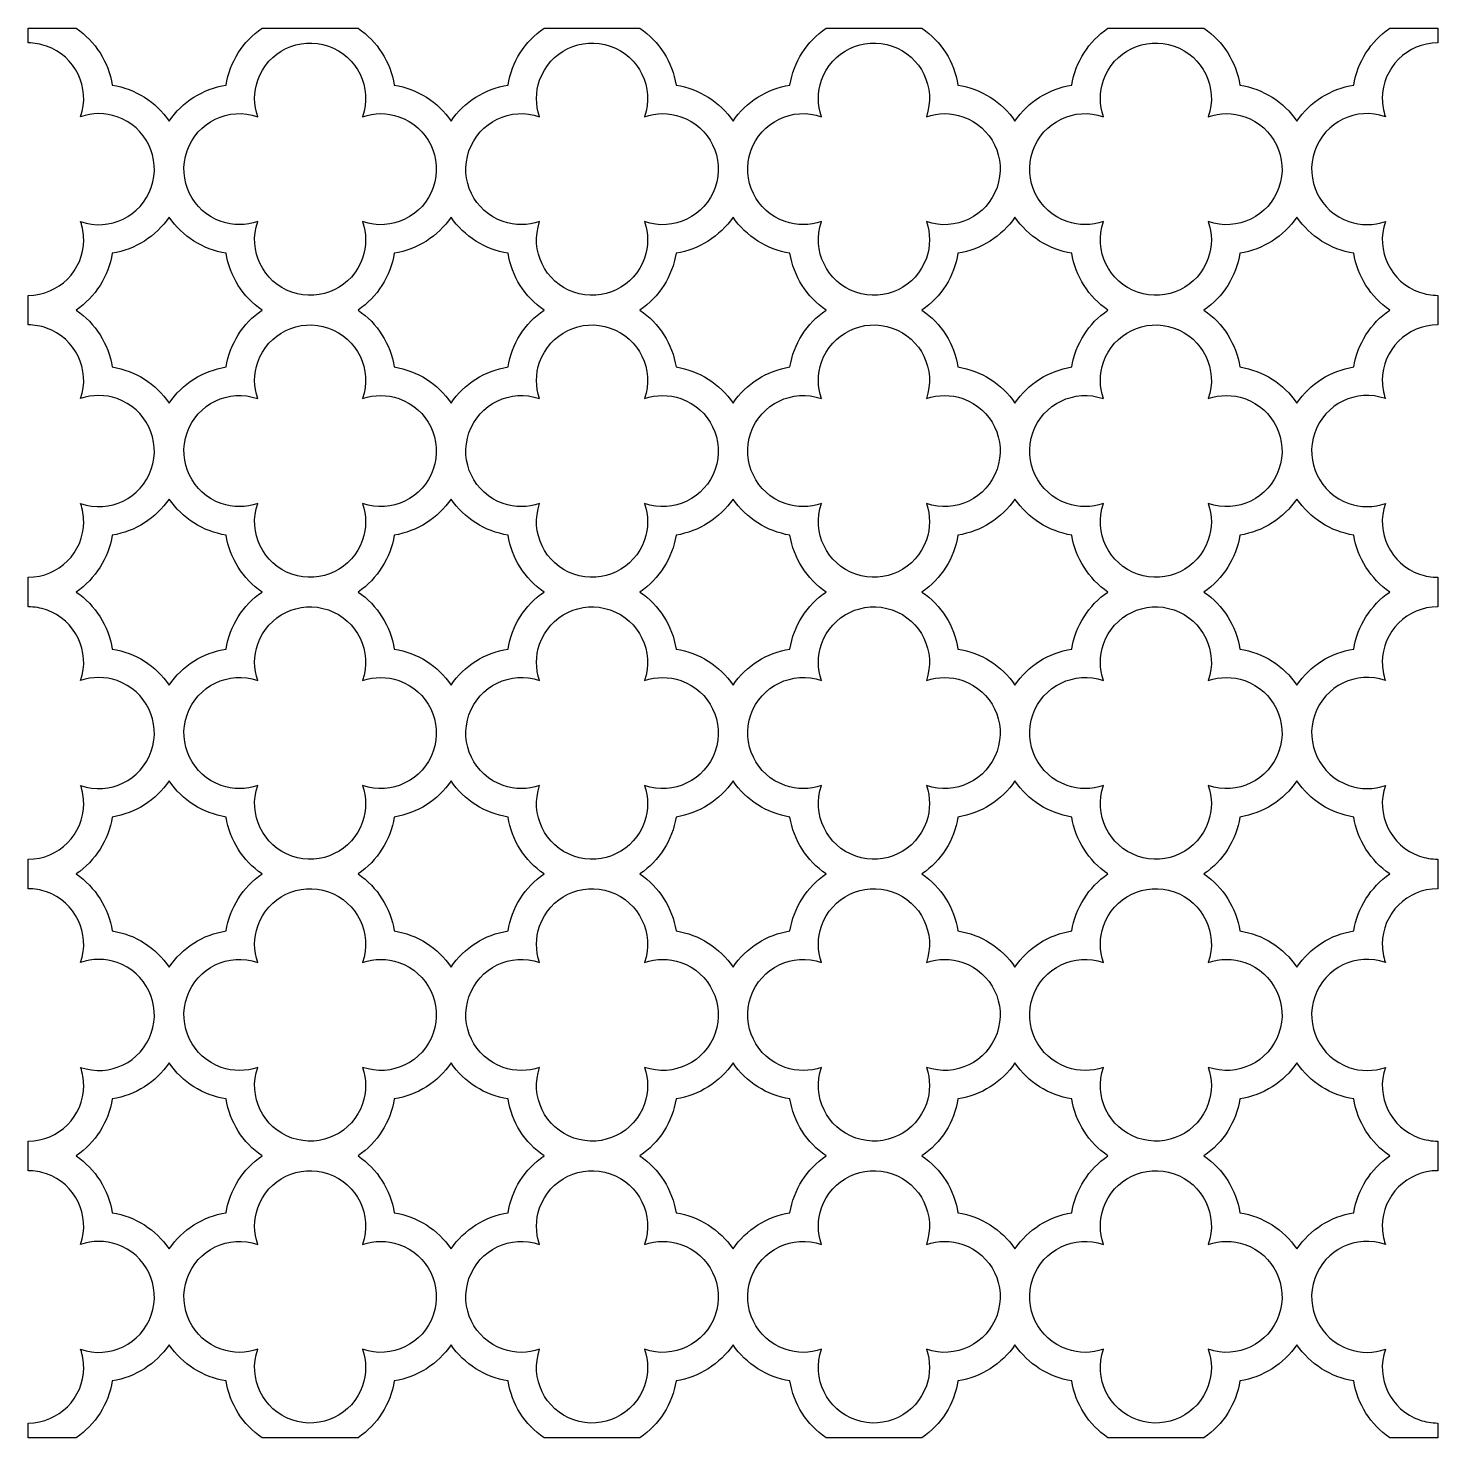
# Model space of a CAD drawing. Header units: inches. Extents: x 194 to 341, y -401 to -254.
import ezdxf

# ---------------------------------------------------------------- set-up
doc = ezdxf.new("R2010")
doc.units = ezdxf.units.IN
doc.header["$MEASUREMENT"] = 0
doc.layers.add('Layer 1', color=7, linetype='Continuous')

# ---------------------------------------------------------------- blocks, each defined once
blk = doc.blocks.new('block 2')
at = {"layer": 'Layer 1', "color": 7, "lineweight": 25, "true_color": 0xffffff}
blk.add_open_spline([(202.73, -377.63), (202.34, -375.21), (200.98, -373.06), (198.96, -371.68), (200.98, -370.3), (202.34, -368.15), (202.73, -365.74), (205.14, -365.35), (207.3, -363.99), (208.67, -361.97), (210.05, -363.99), (212.2, -365.35), (214.62, -365.74), (215, -368.15), (216.37, -370.3), (218.39, -371.68), (216.37, -373.06), (215, -375.21), (214.62, -377.63), (212.2, -378.01), (210.05, -379.38), (208.67, -381.4), (207.3, -379.38), (205.14, -378.01), (202.73, -377.63)], degree=3, knots=[0, 0, 0, 0, 1, 1, 1, 2, 2, 2, 3, 3, 3, 4, 4, 4, 5, 5, 5, 6, 6, 6, 7, 7, 7, 8, 8, 8, 8], dxfattribs=at)
blk = doc.blocks.new('block 3')
at = {"layer": 'Layer 1', "color": 7, "lineweight": 25, "true_color": 0xffffff}
blk.add_open_spline([(202.73, -348.19), (202.34, -345.77), (200.98, -343.62), (198.96, -342.24), (200.98, -340.86), (202.34, -338.71), (202.73, -336.3), (205.14, -335.91), (207.3, -334.55), (208.67, -332.53), (210.05, -334.55), (212.2, -335.91), (214.62, -336.3), (215, -338.71), (216.37, -340.86), (218.39, -342.24), (216.37, -343.62), (215, -345.77), (214.62, -348.19), (212.2, -348.57), (210.05, -349.93), (208.67, -351.96), (207.3, -349.93), (205.14, -348.57), (202.73, -348.19)], degree=3, knots=[0, 0, 0, 0, 1, 1, 1, 2, 2, 2, 3, 3, 3, 4, 4, 4, 5, 5, 5, 6, 6, 6, 7, 7, 7, 8, 8, 8, 8], dxfattribs=at)
blk = doc.blocks.new('block 4')
at = {"layer": 'Layer 1', "color": 7, "lineweight": 25, "true_color": 0xffffff}
blk.add_open_spline([(202.73, -318.75), (202.34, -316.33), (200.98, -314.18), (198.96, -312.8), (200.98, -311.42), (202.34, -309.27), (202.73, -306.86), (205.14, -306.47), (207.3, -305.11), (208.67, -303.09), (210.05, -305.11), (212.2, -306.47), (214.62, -306.86), (215, -309.27), (216.37, -311.42), (218.39, -312.8), (216.37, -314.18), (215, -316.33), (214.62, -318.75), (212.2, -319.13), (210.05, -320.49), (208.67, -322.52), (207.3, -320.49), (205.14, -319.13), (202.73, -318.75)], degree=3, knots=[0, 0, 0, 0, 1, 1, 1, 2, 2, 2, 3, 3, 3, 4, 4, 4, 5, 5, 5, 6, 6, 6, 7, 7, 7, 8, 8, 8, 8], dxfattribs=at)
blk = doc.blocks.new('block 5')
at = {"layer": 'Layer 1', "color": 7, "lineweight": 25, "true_color": 0xffffff}
blk.add_open_spline([(202.73, -289.3), (202.34, -286.89), (200.98, -284.74), (198.96, -283.36), (200.98, -281.98), (202.34, -279.83), (202.73, -277.42), (205.14, -277.03), (207.3, -275.67), (208.67, -273.65), (210.05, -275.67), (212.2, -277.03), (214.62, -277.42), (215, -279.83), (216.37, -281.98), (218.39, -283.36), (216.37, -284.74), (215, -286.89), (214.62, -289.3), (212.2, -289.69), (210.05, -291.05), (208.67, -293.07), (207.3, -291.05), (205.14, -289.69), (202.73, -289.3)], degree=3, knots=[0, 0, 0, 0, 1, 1, 1, 2, 2, 2, 3, 3, 3, 4, 4, 4, 5, 5, 5, 6, 6, 6, 7, 7, 7, 8, 8, 8, 8], dxfattribs=at)
blk = doc.blocks.new('block 6')
at = {"layer": 'Layer 1', "color": 7, "lineweight": 25, "true_color": 0xffffff}
blk.add_open_spline([(217.92, -391.88), (216.87, -394.9), (218.47, -398.21), (221.49, -399.26), (224.52, -400.31), (227.82, -398.71), (228.87, -395.68), (229.3, -394.45), (229.3, -393.11), (228.87, -391.88), (231.89, -392.93), (235.2, -391.33), (236.25, -388.31), (237.3, -385.28), (235.7, -381.98), (232.67, -380.93), (231.44, -380.5), (230.1, -380.5), (228.87, -380.93), (229.92, -377.9), (228.32, -374.6), (225.3, -373.55), (222.27, -372.5), (218.97, -374.1), (217.92, -377.12), (217.49, -378.35), (217.49, -379.69), (217.92, -380.93), (214.89, -379.88), (211.59, -381.48), (210.54, -384.5), (209.49, -387.53), (211.09, -390.83), (214.11, -391.88), (215.35, -392.31), (216.69, -392.31), (217.92, -391.88)], degree=3, knots=[0, 0, 0, 0, 1, 1, 1, 2, 2, 2, 3, 3, 3, 4, 4, 4, 5, 5, 5, 6, 6, 6, 7, 7, 7, 8, 8, 8, 9, 9, 9, 10, 10, 10, 11, 11, 11, 12, 12, 12, 12], dxfattribs=at)
blk = doc.blocks.new('block 7')
at = {"layer": 'Layer 1', "color": 7, "lineweight": 25, "true_color": 0xffffff}
blk.add_open_spline([(217.92, -362.44), (216.87, -365.46), (218.47, -368.77), (221.49, -369.82), (224.52, -370.87), (227.82, -369.27), (228.87, -366.24), (229.3, -365.01), (229.3, -363.67), (228.87, -362.44), (231.89, -363.49), (235.2, -361.89), (236.25, -358.86), (237.3, -355.84), (235.7, -352.54), (232.67, -351.49), (231.44, -351.06), (230.1, -351.06), (228.87, -351.49), (229.92, -348.46), (228.32, -345.16), (225.3, -344.11), (222.27, -343.06), (218.97, -344.66), (217.92, -347.68), (217.49, -348.91), (217.49, -350.25), (217.92, -351.49), (214.89, -350.44), (211.59, -352.04), (210.54, -355.06), (209.49, -358.08), (211.09, -361.39), (214.11, -362.44), (215.35, -362.87), (216.69, -362.87), (217.92, -362.44)], degree=3, knots=[0, 0, 0, 0, 1, 1, 1, 2, 2, 2, 3, 3, 3, 4, 4, 4, 5, 5, 5, 6, 6, 6, 7, 7, 7, 8, 8, 8, 9, 9, 9, 10, 10, 10, 11, 11, 11, 12, 12, 12, 12], dxfattribs=at)
blk = doc.blocks.new('block 8')
at = {"layer": 'Layer 1', "color": 7, "lineweight": 25, "true_color": 0xffffff}
blk.add_open_spline([(232.17, -377.63), (231.79, -375.21), (230.42, -373.06), (228.4, -371.68), (230.42, -370.3), (231.79, -368.15), (232.17, -365.74), (234.59, -365.35), (236.74, -363.99), (238.11, -361.97), (239.49, -363.99), (241.64, -365.35), (244.06, -365.74), (244.44, -368.15), (245.81, -370.3), (247.83, -371.68), (245.81, -373.06), (244.44, -375.21), (244.06, -377.63), (241.64, -378.01), (239.49, -379.38), (238.11, -381.4), (236.74, -379.38), (234.59, -378.01), (232.17, -377.63)], degree=3, knots=[0, 0, 0, 0, 1, 1, 1, 2, 2, 2, 3, 3, 3, 4, 4, 4, 5, 5, 5, 6, 6, 6, 7, 7, 7, 8, 8, 8, 8], dxfattribs=at)
blk = doc.blocks.new('block 9')
at = {"layer": 'Layer 1', "color": 7, "lineweight": 25, "true_color": 0xffffff}
blk.add_open_spline([(217.92, -333), (216.87, -336.02), (218.47, -339.33), (221.49, -340.38), (224.52, -341.43), (227.82, -339.83), (228.87, -336.8), (229.3, -335.57), (229.3, -334.23), (228.87, -333), (231.89, -334.05), (235.2, -332.45), (236.25, -329.42), (237.3, -326.4), (235.7, -323.1), (232.67, -322.05), (231.44, -321.62), (230.1, -321.62), (228.87, -322.05), (229.92, -319.02), (228.32, -315.72), (225.3, -314.67), (222.27, -313.62), (218.97, -315.22), (217.92, -318.24), (217.49, -319.47), (217.49, -320.81), (217.92, -322.05), (214.89, -320.99), (211.59, -322.6), (210.54, -325.62), (209.49, -328.64), (211.09, -331.95), (214.11, -333), (215.35, -333.43), (216.69, -333.43), (217.92, -333)], degree=3, knots=[0, 0, 0, 0, 1, 1, 1, 2, 2, 2, 3, 3, 3, 4, 4, 4, 5, 5, 5, 6, 6, 6, 7, 7, 7, 8, 8, 8, 9, 9, 9, 10, 10, 10, 11, 11, 11, 12, 12, 12, 12], dxfattribs=at)
blk = doc.blocks.new('block 10')
at = {"layer": 'Layer 1', "color": 7, "lineweight": 25, "true_color": 0xffffff}
blk.add_open_spline([(232.17, -348.19), (231.79, -345.77), (230.42, -343.62), (228.4, -342.24), (230.42, -340.86), (231.79, -338.71), (232.17, -336.3), (234.59, -335.91), (236.74, -334.55), (238.11, -332.53), (239.49, -334.55), (241.64, -335.91), (244.06, -336.3), (244.44, -338.71), (245.81, -340.86), (247.83, -342.24), (245.81, -343.62), (244.44, -345.77), (244.06, -348.19), (241.64, -348.57), (239.49, -349.93), (238.11, -351.96), (236.74, -349.93), (234.59, -348.57), (232.17, -348.19)], degree=3, knots=[0, 0, 0, 0, 1, 1, 1, 2, 2, 2, 3, 3, 3, 4, 4, 4, 5, 5, 5, 6, 6, 6, 7, 7, 7, 8, 8, 8, 8], dxfattribs=at)
blk = doc.blocks.new('block 11')
at = {"layer": 'Layer 1', "color": 7, "lineweight": 25, "true_color": 0xffffff}
blk.add_open_spline([(217.92, -303.56), (216.87, -306.58), (218.47, -309.89), (221.49, -310.94), (224.52, -311.99), (227.82, -310.39), (228.87, -307.36), (229.3, -306.13), (229.3, -304.79), (228.87, -303.56), (231.89, -304.61), (235.2, -303.01), (236.25, -299.98), (237.3, -296.96), (235.7, -293.66), (232.67, -292.6), (231.44, -292.18), (230.1, -292.18), (228.87, -292.6), (229.92, -289.58), (228.32, -286.28), (225.3, -285.23), (222.27, -284.18), (218.97, -285.78), (217.92, -288.8), (217.49, -290.03), (217.49, -291.37), (217.92, -292.6), (214.89, -291.55), (211.59, -293.15), (210.54, -296.18), (209.49, -299.2), (211.09, -302.51), (214.11, -303.56), (215.35, -303.99), (216.69, -303.99), (217.92, -303.56)], degree=3, knots=[0, 0, 0, 0, 1, 1, 1, 2, 2, 2, 3, 3, 3, 4, 4, 4, 5, 5, 5, 6, 6, 6, 7, 7, 7, 8, 8, 8, 9, 9, 9, 10, 10, 10, 11, 11, 11, 12, 12, 12, 12], dxfattribs=at)
blk = doc.blocks.new('block 12')
at = {"layer": 'Layer 1', "color": 7, "lineweight": 25, "true_color": 0xffffff}
blk.add_open_spline([(232.17, -318.75), (231.79, -316.33), (230.42, -314.18), (228.4, -312.8), (230.42, -311.42), (231.79, -309.27), (232.17, -306.86), (234.59, -306.47), (236.74, -305.11), (238.11, -303.09), (239.49, -305.11), (241.64, -306.47), (244.06, -306.86), (244.44, -309.27), (245.81, -311.42), (247.83, -312.8), (245.81, -314.18), (244.44, -316.33), (244.06, -318.75), (241.64, -319.13), (239.49, -320.49), (238.11, -322.52), (236.74, -320.49), (234.59, -319.13), (232.17, -318.75)], degree=3, knots=[0, 0, 0, 0, 1, 1, 1, 2, 2, 2, 3, 3, 3, 4, 4, 4, 5, 5, 5, 6, 6, 6, 7, 7, 7, 8, 8, 8, 8], dxfattribs=at)
blk = doc.blocks.new('block 13')
at = {"layer": 'Layer 1', "color": 7, "lineweight": 25, "true_color": 0xffffff}
blk.add_open_spline([(217.92, -274.12), (216.87, -277.14), (218.47, -280.44), (221.49, -281.49), (224.52, -282.55), (227.82, -280.95), (228.87, -277.92), (229.3, -276.69), (229.3, -275.35), (228.87, -274.12), (231.89, -275.17), (235.2, -273.57), (236.25, -270.54), (237.3, -267.52), (235.7, -264.21), (232.67, -263.16), (231.44, -262.74), (230.1, -262.74), (228.87, -263.16), (229.92, -260.14), (228.32, -256.84), (225.3, -255.79), (222.27, -254.73), (218.97, -256.34), (217.92, -259.36), (217.49, -260.59), (217.49, -261.93), (217.92, -263.16), (214.89, -262.11), (211.59, -263.71), (210.54, -266.74), (209.49, -269.76), (211.09, -273.07), (214.11, -274.12), (215.35, -274.54), (216.69, -274.54), (217.92, -274.12)], degree=3, knots=[0, 0, 0, 0, 1, 1, 1, 2, 2, 2, 3, 3, 3, 4, 4, 4, 5, 5, 5, 6, 6, 6, 7, 7, 7, 8, 8, 8, 9, 9, 9, 10, 10, 10, 11, 11, 11, 12, 12, 12, 12], dxfattribs=at)
blk = doc.blocks.new('block 14')
at = {"layer": 'Layer 1', "color": 7, "lineweight": 25, "true_color": 0xffffff}
blk.add_open_spline([(232.17, -289.3), (231.79, -286.89), (230.42, -284.74), (228.4, -283.36), (230.42, -281.98), (231.79, -279.83), (232.17, -277.42), (234.59, -277.03), (236.74, -275.67), (238.11, -273.65), (239.49, -275.67), (241.64, -277.03), (244.06, -277.42), (244.44, -279.83), (245.81, -281.98), (247.83, -283.36), (245.81, -284.74), (244.44, -286.89), (244.06, -289.3), (241.64, -289.69), (239.49, -291.05), (238.11, -293.07), (236.74, -291.05), (234.59, -289.69), (232.17, -289.3)], degree=3, knots=[0, 0, 0, 0, 1, 1, 1, 2, 2, 2, 3, 3, 3, 4, 4, 4, 5, 5, 5, 6, 6, 6, 7, 7, 7, 8, 8, 8, 8], dxfattribs=at)
blk = doc.blocks.new('block 15')
at = {"layer": 'Layer 1', "color": 7, "lineweight": 25, "true_color": 0xffffff}
blk.add_open_spline([(247.36, -391.88), (246.31, -394.9), (247.91, -398.21), (250.93, -399.26), (253.96, -400.31), (257.26, -398.71), (258.31, -395.68), (258.74, -394.45), (258.74, -393.11), (258.31, -391.88), (261.34, -392.93), (264.64, -391.33), (265.69, -388.31), (266.74, -385.28), (265.14, -381.98), (262.12, -380.93), (260.88, -380.5), (259.54, -380.5), (258.31, -380.93), (259.36, -377.9), (257.76, -374.6), (254.74, -373.55), (251.71, -372.5), (248.41, -374.1), (247.36, -377.12), (246.93, -378.35), (246.93, -379.69), (247.36, -380.93), (244.33, -379.88), (241.03, -381.48), (239.98, -384.5), (238.93, -387.53), (240.53, -390.83), (243.55, -391.88), (244.79, -392.31), (246.13, -392.31), (247.36, -391.88)], degree=3, knots=[0, 0, 0, 0, 1, 1, 1, 2, 2, 2, 3, 3, 3, 4, 4, 4, 5, 5, 5, 6, 6, 6, 7, 7, 7, 8, 8, 8, 9, 9, 9, 10, 10, 10, 11, 11, 11, 12, 12, 12, 12], dxfattribs=at)
blk = doc.blocks.new('block 16')
at = {"layer": 'Layer 1', "color": 7, "lineweight": 25, "true_color": 0xffffff}
blk.add_open_spline([(247.36, -362.44), (246.31, -365.46), (247.91, -368.77), (250.93, -369.82), (253.96, -370.87), (257.26, -369.27), (258.31, -366.24), (258.74, -365.01), (258.74, -363.67), (258.31, -362.44), (261.34, -363.49), (264.64, -361.89), (265.69, -358.86), (266.74, -355.84), (265.14, -352.54), (262.12, -351.49), (260.88, -351.06), (259.54, -351.06), (258.31, -351.49), (259.36, -348.46), (257.76, -345.16), (254.74, -344.11), (251.71, -343.06), (248.41, -344.66), (247.36, -347.68), (246.93, -348.91), (246.93, -350.25), (247.36, -351.49), (244.33, -350.44), (241.03, -352.04), (239.98, -355.06), (238.93, -358.08), (240.53, -361.39), (243.55, -362.44), (244.79, -362.87), (246.13, -362.87), (247.36, -362.44)], degree=3, knots=[0, 0, 0, 0, 1, 1, 1, 2, 2, 2, 3, 3, 3, 4, 4, 4, 5, 5, 5, 6, 6, 6, 7, 7, 7, 8, 8, 8, 9, 9, 9, 10, 10, 10, 11, 11, 11, 12, 12, 12, 12], dxfattribs=at)
blk = doc.blocks.new('block 17')
at = {"layer": 'Layer 1', "color": 7, "lineweight": 25, "true_color": 0xffffff}
blk.add_open_spline([(261.61, -377.63), (261.23, -375.21), (259.86, -373.06), (257.84, -371.68), (259.86, -370.3), (261.23, -368.15), (261.61, -365.74), (264.03, -365.35), (266.18, -363.99), (267.56, -361.97), (268.93, -363.99), (271.08, -365.35), (273.5, -365.74), (273.88, -368.15), (275.25, -370.3), (277.27, -371.68), (275.25, -373.06), (273.88, -375.21), (273.5, -377.63), (271.08, -378.01), (268.93, -379.38), (267.56, -381.4), (266.18, -379.38), (264.03, -378.01), (261.61, -377.63)], degree=3, knots=[0, 0, 0, 0, 1, 1, 1, 2, 2, 2, 3, 3, 3, 4, 4, 4, 5, 5, 5, 6, 6, 6, 7, 7, 7, 8, 8, 8, 8], dxfattribs=at)
blk = doc.blocks.new('block 18')
at = {"layer": 'Layer 1', "color": 7, "lineweight": 25, "true_color": 0xffffff}
blk.add_open_spline([(247.36, -333), (246.31, -336.02), (247.91, -339.33), (250.93, -340.38), (253.96, -341.43), (257.26, -339.83), (258.31, -336.8), (258.74, -335.57), (258.74, -334.23), (258.31, -333), (261.34, -334.05), (264.64, -332.45), (265.69, -329.42), (266.74, -326.4), (265.14, -323.1), (262.12, -322.05), (260.88, -321.62), (259.54, -321.62), (258.31, -322.05), (259.36, -319.02), (257.76, -315.72), (254.74, -314.67), (251.71, -313.62), (248.41, -315.22), (247.36, -318.24), (246.93, -319.47), (246.93, -320.81), (247.36, -322.05), (244.33, -320.99), (241.03, -322.6), (239.98, -325.62), (238.93, -328.64), (240.53, -331.95), (243.55, -333), (244.79, -333.43), (246.13, -333.43), (247.36, -333)], degree=3, knots=[0, 0, 0, 0, 1, 1, 1, 2, 2, 2, 3, 3, 3, 4, 4, 4, 5, 5, 5, 6, 6, 6, 7, 7, 7, 8, 8, 8, 9, 9, 9, 10, 10, 10, 11, 11, 11, 12, 12, 12, 12], dxfattribs=at)
blk = doc.blocks.new('block 19')
at = {"layer": 'Layer 1', "color": 7, "lineweight": 25, "true_color": 0xffffff}
blk.add_open_spline([(261.61, -348.19), (261.23, -345.77), (259.86, -343.62), (257.84, -342.24), (259.86, -340.86), (261.23, -338.71), (261.61, -336.3), (264.03, -335.91), (266.18, -334.55), (267.56, -332.53), (268.93, -334.55), (271.08, -335.91), (273.5, -336.3), (273.88, -338.71), (275.25, -340.86), (277.27, -342.24), (275.25, -343.62), (273.88, -345.77), (273.5, -348.19), (271.08, -348.57), (268.93, -349.93), (267.56, -351.96), (266.18, -349.93), (264.03, -348.57), (261.61, -348.19)], degree=3, knots=[0, 0, 0, 0, 1, 1, 1, 2, 2, 2, 3, 3, 3, 4, 4, 4, 5, 5, 5, 6, 6, 6, 7, 7, 7, 8, 8, 8, 8], dxfattribs=at)
blk = doc.blocks.new('block 20')
at = {"layer": 'Layer 1', "color": 7, "lineweight": 25, "true_color": 0xffffff}
blk.add_open_spline([(247.36, -303.56), (246.31, -306.58), (247.91, -309.89), (250.93, -310.94), (253.96, -311.99), (257.26, -310.39), (258.31, -307.36), (258.74, -306.13), (258.74, -304.79), (258.31, -303.56), (261.34, -304.61), (264.64, -303.01), (265.69, -299.98), (266.74, -296.96), (265.14, -293.66), (262.12, -292.6), (260.88, -292.18), (259.54, -292.18), (258.31, -292.6), (259.36, -289.58), (257.76, -286.28), (254.74, -285.23), (251.71, -284.18), (248.41, -285.78), (247.36, -288.8), (246.93, -290.03), (246.93, -291.37), (247.36, -292.6), (244.33, -291.55), (241.03, -293.15), (239.98, -296.18), (238.93, -299.2), (240.53, -302.51), (243.55, -303.56), (244.79, -303.99), (246.13, -303.99), (247.36, -303.56)], degree=3, knots=[0, 0, 0, 0, 1, 1, 1, 2, 2, 2, 3, 3, 3, 4, 4, 4, 5, 5, 5, 6, 6, 6, 7, 7, 7, 8, 8, 8, 9, 9, 9, 10, 10, 10, 11, 11, 11, 12, 12, 12, 12], dxfattribs=at)
blk = doc.blocks.new('block 21')
at = {"layer": 'Layer 1', "color": 7, "lineweight": 25, "true_color": 0xffffff}
blk.add_open_spline([(261.61, -318.75), (261.23, -316.33), (259.86, -314.18), (257.84, -312.8), (259.86, -311.42), (261.23, -309.27), (261.61, -306.86), (264.03, -306.47), (266.18, -305.11), (267.56, -303.09), (268.93, -305.11), (271.08, -306.47), (273.5, -306.86), (273.88, -309.27), (275.25, -311.42), (277.27, -312.8), (275.25, -314.18), (273.88, -316.33), (273.5, -318.75), (271.08, -319.13), (268.93, -320.49), (267.56, -322.52), (266.18, -320.49), (264.03, -319.13), (261.61, -318.75)], degree=3, knots=[0, 0, 0, 0, 1, 1, 1, 2, 2, 2, 3, 3, 3, 4, 4, 4, 5, 5, 5, 6, 6, 6, 7, 7, 7, 8, 8, 8, 8], dxfattribs=at)
blk = doc.blocks.new('block 22')
at = {"layer": 'Layer 1', "color": 7, "lineweight": 25, "true_color": 0xffffff}
blk.add_open_spline([(247.36, -274.12), (246.31, -277.14), (247.91, -280.44), (250.93, -281.49), (253.96, -282.55), (257.26, -280.95), (258.31, -277.92), (258.74, -276.69), (258.74, -275.35), (258.31, -274.12), (261.34, -275.17), (264.64, -273.57), (265.69, -270.54), (266.74, -267.52), (265.14, -264.21), (262.12, -263.16), (260.88, -262.74), (259.54, -262.74), (258.31, -263.16), (259.36, -260.14), (257.76, -256.84), (254.74, -255.79), (251.71, -254.73), (248.41, -256.34), (247.36, -259.36), (246.93, -260.59), (246.93, -261.93), (247.36, -263.16), (244.33, -262.11), (241.03, -263.71), (239.98, -266.74), (238.93, -269.76), (240.53, -273.07), (243.55, -274.12), (244.79, -274.54), (246.13, -274.54), (247.36, -274.12)], degree=3, knots=[0, 0, 0, 0, 1, 1, 1, 2, 2, 2, 3, 3, 3, 4, 4, 4, 5, 5, 5, 6, 6, 6, 7, 7, 7, 8, 8, 8, 9, 9, 9, 10, 10, 10, 11, 11, 11, 12, 12, 12, 12], dxfattribs=at)
blk = doc.blocks.new('block 23')
at = {"layer": 'Layer 1', "color": 7, "lineweight": 25, "true_color": 0xffffff}
blk.add_open_spline([(261.61, -289.3), (261.23, -286.89), (259.86, -284.74), (257.84, -283.36), (259.86, -281.98), (261.23, -279.83), (261.61, -277.42), (264.03, -277.03), (266.18, -275.67), (267.56, -273.65), (268.93, -275.67), (271.08, -277.03), (273.5, -277.42), (273.88, -279.83), (275.25, -281.98), (277.27, -283.36), (275.25, -284.74), (273.88, -286.89), (273.5, -289.3), (271.08, -289.69), (268.93, -291.05), (267.56, -293.07), (266.18, -291.05), (264.03, -289.69), (261.61, -289.3)], degree=3, knots=[0, 0, 0, 0, 1, 1, 1, 2, 2, 2, 3, 3, 3, 4, 4, 4, 5, 5, 5, 6, 6, 6, 7, 7, 7, 8, 8, 8, 8], dxfattribs=at)
blk = doc.blocks.new('block 24')
at = {"layer": 'Layer 1', "color": 7, "lineweight": 25, "true_color": 0xffffff}
blk.add_open_spline([(276.8, -391.88), (275.75, -394.9), (277.35, -398.21), (280.37, -399.26), (283.4, -400.31), (286.7, -398.71), (287.75, -395.68), (288.18, -394.45), (288.18, -393.11), (287.75, -391.88), (290.78, -392.93), (294.08, -391.33), (295.13, -388.31), (296.18, -385.28), (294.58, -381.98), (291.56, -380.93), (290.32, -380.5), (288.98, -380.5), (287.75, -380.93), (288.8, -377.9), (287.2, -374.6), (284.18, -373.55), (281.15, -372.5), (277.85, -374.1), (276.8, -377.12), (276.37, -378.35), (276.37, -379.69), (276.8, -380.93), (273.77, -379.88), (270.47, -381.48), (269.42, -384.5), (268.37, -387.53), (269.97, -390.83), (272.99, -391.88), (274.23, -392.31), (275.57, -392.31), (276.8, -391.88)], degree=3, knots=[0, 0, 0, 0, 1, 1, 1, 2, 2, 2, 3, 3, 3, 4, 4, 4, 5, 5, 5, 6, 6, 6, 7, 7, 7, 8, 8, 8, 9, 9, 9, 10, 10, 10, 11, 11, 11, 12, 12, 12, 12], dxfattribs=at)
blk = doc.blocks.new('block 25')
at = {"layer": 'Layer 1', "color": 7, "lineweight": 25, "true_color": 0xffffff}
blk.add_open_spline([(276.8, -362.44), (275.75, -365.46), (277.35, -368.77), (280.37, -369.82), (283.4, -370.87), (286.7, -369.27), (287.75, -366.24), (288.18, -365.01), (288.18, -363.67), (287.75, -362.44), (290.78, -363.49), (294.08, -361.89), (295.13, -358.86), (296.18, -355.84), (294.58, -352.54), (291.56, -351.49), (290.32, -351.06), (288.98, -351.06), (287.75, -351.49), (288.8, -348.46), (287.2, -345.16), (284.18, -344.11), (281.15, -343.06), (277.85, -344.66), (276.8, -347.68), (276.37, -348.91), (276.37, -350.25), (276.8, -351.49), (273.77, -350.44), (270.47, -352.04), (269.42, -355.06), (268.37, -358.08), (269.97, -361.39), (272.99, -362.44), (274.23, -362.87), (275.57, -362.87), (276.8, -362.44)], degree=3, knots=[0, 0, 0, 0, 1, 1, 1, 2, 2, 2, 3, 3, 3, 4, 4, 4, 5, 5, 5, 6, 6, 6, 7, 7, 7, 8, 8, 8, 9, 9, 9, 10, 10, 10, 11, 11, 11, 12, 12, 12, 12], dxfattribs=at)
blk = doc.blocks.new('block 26')
at = {"layer": 'Layer 1', "color": 7, "lineweight": 25, "true_color": 0xffffff}
blk.add_open_spline([(291.05, -377.63), (290.67, -375.21), (289.3, -373.06), (287.28, -371.68), (289.3, -370.3), (290.67, -368.15), (291.05, -365.74), (293.47, -365.35), (295.62, -363.99), (297, -361.97), (298.37, -363.99), (300.52, -365.35), (302.94, -365.74), (303.32, -368.15), (304.69, -370.3), (306.71, -371.68), (304.69, -373.06), (303.32, -375.21), (302.94, -377.63), (300.52, -378.01), (298.37, -379.38), (297, -381.4), (295.62, -379.38), (293.47, -378.01), (291.05, -377.63)], degree=3, knots=[0, 0, 0, 0, 1, 1, 1, 2, 2, 2, 3, 3, 3, 4, 4, 4, 5, 5, 5, 6, 6, 6, 7, 7, 7, 8, 8, 8, 8], dxfattribs=at)
blk = doc.blocks.new('block 27')
at = {"layer": 'Layer 1', "color": 7, "lineweight": 25, "true_color": 0xffffff}
blk.add_open_spline([(276.8, -333), (275.75, -336.02), (277.35, -339.33), (280.37, -340.38), (283.4, -341.43), (286.7, -339.83), (287.75, -336.8), (288.18, -335.57), (288.18, -334.23), (287.75, -333), (290.78, -334.05), (294.08, -332.45), (295.13, -329.42), (296.18, -326.4), (294.58, -323.1), (291.56, -322.05), (290.32, -321.62), (288.98, -321.62), (287.75, -322.05), (288.8, -319.02), (287.2, -315.72), (284.18, -314.67), (281.15, -313.62), (277.85, -315.22), (276.8, -318.24), (276.37, -319.47), (276.37, -320.81), (276.8, -322.05), (273.77, -320.99), (270.47, -322.6), (269.42, -325.62), (268.37, -328.64), (269.97, -331.95), (272.99, -333), (274.23, -333.43), (275.57, -333.43), (276.8, -333)], degree=3, knots=[0, 0, 0, 0, 1, 1, 1, 2, 2, 2, 3, 3, 3, 4, 4, 4, 5, 5, 5, 6, 6, 6, 7, 7, 7, 8, 8, 8, 9, 9, 9, 10, 10, 10, 11, 11, 11, 12, 12, 12, 12], dxfattribs=at)
blk = doc.blocks.new('block 28')
at = {"layer": 'Layer 1', "color": 7, "lineweight": 25, "true_color": 0xffffff}
blk.add_open_spline([(291.05, -348.19), (290.67, -345.77), (289.3, -343.62), (287.28, -342.24), (289.3, -340.86), (290.67, -338.71), (291.05, -336.3), (293.47, -335.91), (295.62, -334.55), (297, -332.53), (298.37, -334.55), (300.52, -335.91), (302.94, -336.3), (303.32, -338.71), (304.69, -340.86), (306.71, -342.24), (304.69, -343.62), (303.32, -345.77), (302.94, -348.19), (300.52, -348.57), (298.37, -349.93), (297, -351.96), (295.62, -349.93), (293.47, -348.57), (291.05, -348.19)], degree=3, knots=[0, 0, 0, 0, 1, 1, 1, 2, 2, 2, 3, 3, 3, 4, 4, 4, 5, 5, 5, 6, 6, 6, 7, 7, 7, 8, 8, 8, 8], dxfattribs=at)
blk = doc.blocks.new('block 29')
at = {"layer": 'Layer 1', "color": 7, "lineweight": 25, "true_color": 0xffffff}
blk.add_open_spline([(276.8, -303.56), (275.75, -306.58), (277.35, -309.89), (280.37, -310.94), (283.4, -311.99), (286.7, -310.39), (287.75, -307.36), (288.18, -306.13), (288.18, -304.79), (287.75, -303.56), (290.78, -304.61), (294.08, -303.01), (295.13, -299.98), (296.18, -296.96), (294.58, -293.66), (291.56, -292.6), (290.32, -292.18), (288.98, -292.18), (287.75, -292.6), (288.8, -289.58), (287.2, -286.28), (284.18, -285.23), (281.15, -284.18), (277.85, -285.78), (276.8, -288.8), (276.37, -290.03), (276.37, -291.37), (276.8, -292.6), (273.77, -291.55), (270.47, -293.15), (269.42, -296.18), (268.37, -299.2), (269.97, -302.51), (272.99, -303.56), (274.23, -303.99), (275.57, -303.99), (276.8, -303.56)], degree=3, knots=[0, 0, 0, 0, 1, 1, 1, 2, 2, 2, 3, 3, 3, 4, 4, 4, 5, 5, 5, 6, 6, 6, 7, 7, 7, 8, 8, 8, 9, 9, 9, 10, 10, 10, 11, 11, 11, 12, 12, 12, 12], dxfattribs=at)
blk = doc.blocks.new('block 30')
at = {"layer": 'Layer 1', "color": 7, "lineweight": 25, "true_color": 0xffffff}
blk.add_open_spline([(291.05, -318.75), (290.67, -316.33), (289.3, -314.18), (287.28, -312.8), (289.3, -311.42), (290.67, -309.27), (291.05, -306.86), (293.47, -306.47), (295.62, -305.11), (297, -303.09), (298.37, -305.11), (300.52, -306.47), (302.94, -306.86), (303.32, -309.27), (304.69, -311.42), (306.71, -312.8), (304.69, -314.18), (303.32, -316.33), (302.94, -318.75), (300.52, -319.13), (298.37, -320.49), (297, -322.52), (295.62, -320.49), (293.47, -319.13), (291.05, -318.75)], degree=3, knots=[0, 0, 0, 0, 1, 1, 1, 2, 2, 2, 3, 3, 3, 4, 4, 4, 5, 5, 5, 6, 6, 6, 7, 7, 7, 8, 8, 8, 8], dxfattribs=at)
blk = doc.blocks.new('block 31')
at = {"layer": 'Layer 1', "color": 7, "lineweight": 25, "true_color": 0xffffff}
blk.add_open_spline([(276.8, -274.12), (275.75, -277.14), (277.35, -280.44), (280.37, -281.49), (283.4, -282.55), (286.7, -280.95), (287.75, -277.92), (288.18, -276.69), (288.18, -275.35), (287.75, -274.12), (290.78, -275.17), (294.08, -273.57), (295.13, -270.54), (296.18, -267.52), (294.58, -264.21), (291.56, -263.16), (290.32, -262.74), (288.98, -262.74), (287.75, -263.16), (288.8, -260.14), (287.2, -256.84), (284.18, -255.79), (281.15, -254.73), (277.85, -256.34), (276.8, -259.36), (276.37, -260.59), (276.37, -261.93), (276.8, -263.16), (273.77, -262.11), (270.47, -263.71), (269.42, -266.74), (268.37, -269.76), (269.97, -273.07), (272.99, -274.12), (274.23, -274.54), (275.57, -274.54), (276.8, -274.12)], degree=3, knots=[0, 0, 0, 0, 1, 1, 1, 2, 2, 2, 3, 3, 3, 4, 4, 4, 5, 5, 5, 6, 6, 6, 7, 7, 7, 8, 8, 8, 9, 9, 9, 10, 10, 10, 11, 11, 11, 12, 12, 12, 12], dxfattribs=at)
blk = doc.blocks.new('block 32')
at = {"layer": 'Layer 1', "color": 7, "lineweight": 25, "true_color": 0xffffff}
blk.add_open_spline([(291.05, -289.3), (290.67, -286.89), (289.3, -284.74), (287.28, -283.36), (289.3, -281.98), (290.67, -279.83), (291.05, -277.42), (293.47, -277.03), (295.62, -275.67), (297, -273.65), (298.37, -275.67), (300.52, -277.03), (302.94, -277.42), (303.32, -279.83), (304.69, -281.98), (306.71, -283.36), (304.69, -284.74), (303.32, -286.89), (302.94, -289.3), (300.52, -289.69), (298.37, -291.05), (297, -293.07), (295.62, -291.05), (293.47, -289.69), (291.05, -289.3)], degree=3, knots=[0, 0, 0, 0, 1, 1, 1, 2, 2, 2, 3, 3, 3, 4, 4, 4, 5, 5, 5, 6, 6, 6, 7, 7, 7, 8, 8, 8, 8], dxfattribs=at)
blk = doc.blocks.new('block 33')
at = {"layer": 'Layer 1', "color": 7, "lineweight": 25, "true_color": 0xffffff}
blk.add_open_spline([(306.24, -391.88), (305.19, -394.9), (306.79, -398.21), (309.81, -399.26), (312.84, -400.31), (316.14, -398.71), (317.19, -395.68), (317.62, -394.45), (317.62, -393.11), (317.19, -391.88), (320.22, -392.93), (323.52, -391.33), (324.57, -388.31), (325.62, -385.28), (324.02, -381.98), (321, -380.93), (319.76, -380.5), (318.42, -380.5), (317.19, -380.93), (318.24, -377.9), (316.64, -374.6), (313.62, -373.55), (310.59, -372.5), (307.29, -374.1), (306.24, -377.12), (305.81, -378.35), (305.81, -379.69), (306.24, -380.93), (303.22, -379.88), (299.91, -381.48), (298.86, -384.5), (297.81, -387.53), (299.41, -390.83), (302.44, -391.88), (303.67, -392.31), (305.01, -392.31), (306.24, -391.88)], degree=3, knots=[0, 0, 0, 0, 1, 1, 1, 2, 2, 2, 3, 3, 3, 4, 4, 4, 5, 5, 5, 6, 6, 6, 7, 7, 7, 8, 8, 8, 9, 9, 9, 10, 10, 10, 11, 11, 11, 12, 12, 12, 12], dxfattribs=at)
blk = doc.blocks.new('block 34')
at = {"layer": 'Layer 1', "color": 7, "lineweight": 25, "true_color": 0xffffff}
blk.add_open_spline([(306.24, -362.44), (305.19, -365.46), (306.79, -368.77), (309.81, -369.82), (312.84, -370.87), (316.14, -369.27), (317.19, -366.24), (317.62, -365.01), (317.62, -363.67), (317.19, -362.44), (320.22, -363.49), (323.52, -361.89), (324.57, -358.86), (325.62, -355.84), (324.02, -352.54), (321, -351.49), (319.76, -351.06), (318.42, -351.06), (317.19, -351.49), (318.24, -348.46), (316.64, -345.16), (313.62, -344.11), (310.59, -343.06), (307.29, -344.66), (306.24, -347.68), (305.81, -348.91), (305.81, -350.25), (306.24, -351.49), (303.22, -350.44), (299.91, -352.04), (298.86, -355.06), (297.81, -358.08), (299.41, -361.39), (302.44, -362.44), (303.67, -362.87), (305.01, -362.87), (306.24, -362.44)], degree=3, knots=[0, 0, 0, 0, 1, 1, 1, 2, 2, 2, 3, 3, 3, 4, 4, 4, 5, 5, 5, 6, 6, 6, 7, 7, 7, 8, 8, 8, 9, 9, 9, 10, 10, 10, 11, 11, 11, 12, 12, 12, 12], dxfattribs=at)
blk = doc.blocks.new('block 35')
at = {"layer": 'Layer 1', "color": 7, "lineweight": 25, "true_color": 0xffffff}
blk.add_open_spline([(320.49, -377.63), (320.11, -375.21), (318.74, -373.06), (316.72, -371.68), (318.74, -370.3), (320.11, -368.15), (320.49, -365.74), (322.91, -365.35), (325.06, -363.99), (326.44, -361.97), (327.81, -363.99), (329.97, -365.35), (332.38, -365.74), (332.77, -368.15), (334.13, -370.3), (336.15, -371.68), (334.13, -373.06), (332.77, -375.21), (332.38, -377.63), (329.97, -378.01), (327.81, -379.38), (326.44, -381.4), (325.06, -379.38), (322.91, -378.01), (320.49, -377.63)], degree=3, knots=[0, 0, 0, 0, 1, 1, 1, 2, 2, 2, 3, 3, 3, 4, 4, 4, 5, 5, 5, 6, 6, 6, 7, 7, 7, 8, 8, 8, 8], dxfattribs=at)
blk = doc.blocks.new('block 36')
at = {"layer": 'Layer 1', "color": 7, "lineweight": 25, "true_color": 0xffffff}
blk.add_open_spline([(306.24, -333), (305.19, -336.02), (306.79, -339.33), (309.81, -340.38), (312.84, -341.43), (316.14, -339.83), (317.19, -336.8), (317.62, -335.57), (317.62, -334.23), (317.19, -333), (320.22, -334.05), (323.52, -332.45), (324.57, -329.42), (325.62, -326.4), (324.02, -323.1), (321, -322.05), (319.76, -321.62), (318.42, -321.62), (317.19, -322.05), (318.24, -319.02), (316.64, -315.72), (313.62, -314.67), (310.59, -313.62), (307.29, -315.22), (306.24, -318.24), (305.81, -319.47), (305.81, -320.81), (306.24, -322.05), (303.22, -320.99), (299.91, -322.6), (298.86, -325.62), (297.81, -328.64), (299.41, -331.95), (302.44, -333), (303.67, -333.43), (305.01, -333.43), (306.24, -333)], degree=3, knots=[0, 0, 0, 0, 1, 1, 1, 2, 2, 2, 3, 3, 3, 4, 4, 4, 5, 5, 5, 6, 6, 6, 7, 7, 7, 8, 8, 8, 9, 9, 9, 10, 10, 10, 11, 11, 11, 12, 12, 12, 12], dxfattribs=at)
blk = doc.blocks.new('block 37')
at = {"layer": 'Layer 1', "color": 7, "lineweight": 25, "true_color": 0xffffff}
blk.add_open_spline([(320.49, -348.19), (320.11, -345.77), (318.74, -343.62), (316.72, -342.24), (318.74, -340.86), (320.11, -338.71), (320.49, -336.3), (322.91, -335.91), (325.06, -334.55), (326.44, -332.53), (327.81, -334.55), (329.97, -335.91), (332.38, -336.3), (332.77, -338.71), (334.13, -340.86), (336.15, -342.24), (334.13, -343.62), (332.77, -345.77), (332.38, -348.19), (329.97, -348.57), (327.81, -349.93), (326.44, -351.96), (325.06, -349.93), (322.91, -348.57), (320.49, -348.19)], degree=3, knots=[0, 0, 0, 0, 1, 1, 1, 2, 2, 2, 3, 3, 3, 4, 4, 4, 5, 5, 5, 6, 6, 6, 7, 7, 7, 8, 8, 8, 8], dxfattribs=at)
blk = doc.blocks.new('block 38')
at = {"layer": 'Layer 1', "color": 7, "lineweight": 25, "true_color": 0xffffff}
blk.add_open_spline([(306.24, -303.56), (305.19, -306.58), (306.79, -309.89), (309.81, -310.94), (312.84, -311.99), (316.14, -310.39), (317.19, -307.36), (317.62, -306.13), (317.62, -304.79), (317.19, -303.56), (320.22, -304.61), (323.52, -303.01), (324.57, -299.98), (325.62, -296.96), (324.02, -293.66), (321, -292.6), (319.76, -292.18), (318.42, -292.18), (317.19, -292.6), (318.24, -289.58), (316.64, -286.28), (313.62, -285.23), (310.59, -284.18), (307.29, -285.78), (306.24, -288.8), (305.81, -290.03), (305.81, -291.37), (306.24, -292.6), (303.22, -291.55), (299.91, -293.15), (298.86, -296.18), (297.81, -299.2), (299.41, -302.51), (302.44, -303.56), (303.67, -303.99), (305.01, -303.99), (306.24, -303.56)], degree=3, knots=[0, 0, 0, 0, 1, 1, 1, 2, 2, 2, 3, 3, 3, 4, 4, 4, 5, 5, 5, 6, 6, 6, 7, 7, 7, 8, 8, 8, 9, 9, 9, 10, 10, 10, 11, 11, 11, 12, 12, 12, 12], dxfattribs=at)
blk = doc.blocks.new('block 39')
at = {"layer": 'Layer 1', "color": 7, "lineweight": 25, "true_color": 0xffffff}
blk.add_open_spline([(320.49, -318.75), (320.11, -316.33), (318.74, -314.18), (316.72, -312.8), (318.74, -311.42), (320.11, -309.27), (320.49, -306.86), (322.91, -306.47), (325.06, -305.11), (326.44, -303.09), (327.81, -305.11), (329.97, -306.47), (332.38, -306.86), (332.77, -309.27), (334.13, -311.42), (336.15, -312.8), (334.13, -314.18), (332.77, -316.33), (332.38, -318.75), (329.97, -319.13), (327.81, -320.49), (326.44, -322.52), (325.06, -320.49), (322.91, -319.13), (320.49, -318.75)], degree=3, knots=[0, 0, 0, 0, 1, 1, 1, 2, 2, 2, 3, 3, 3, 4, 4, 4, 5, 5, 5, 6, 6, 6, 7, 7, 7, 8, 8, 8, 8], dxfattribs=at)
blk = doc.blocks.new('block 40')
at = {"layer": 'Layer 1', "color": 7, "lineweight": 25, "true_color": 0xffffff}
blk.add_open_spline([(306.24, -274.12), (305.19, -277.14), (306.79, -280.44), (309.81, -281.49), (312.84, -282.55), (316.14, -280.95), (317.19, -277.92), (317.62, -276.69), (317.62, -275.35), (317.19, -274.12), (320.22, -275.17), (323.52, -273.57), (324.57, -270.54), (325.62, -267.52), (324.02, -264.21), (321, -263.16), (319.76, -262.74), (318.42, -262.74), (317.19, -263.16), (318.24, -260.14), (316.64, -256.84), (313.62, -255.79), (310.59, -254.73), (307.29, -256.34), (306.24, -259.36), (305.81, -260.59), (305.81, -261.93), (306.24, -263.16), (303.22, -262.11), (299.91, -263.71), (298.86, -266.74), (297.81, -269.76), (299.41, -273.07), (302.44, -274.12), (303.67, -274.54), (305.01, -274.54), (306.24, -274.12)], degree=3, knots=[0, 0, 0, 0, 1, 1, 1, 2, 2, 2, 3, 3, 3, 4, 4, 4, 5, 5, 5, 6, 6, 6, 7, 7, 7, 8, 8, 8, 9, 9, 9, 10, 10, 10, 11, 11, 11, 12, 12, 12, 12], dxfattribs=at)
blk = doc.blocks.new('block 41')
at = {"layer": 'Layer 1', "color": 7, "lineweight": 25, "true_color": 0xffffff}
blk.add_open_spline([(320.49, -289.3), (320.11, -286.89), (318.74, -284.74), (316.72, -283.36), (318.74, -281.98), (320.11, -279.83), (320.49, -277.42), (322.91, -277.03), (325.06, -275.67), (326.44, -273.65), (327.81, -275.67), (329.97, -277.03), (332.38, -277.42), (332.77, -279.83), (334.13, -281.98), (336.15, -283.36), (334.13, -284.74), (332.77, -286.89), (332.38, -289.3), (329.97, -289.69), (327.81, -291.05), (326.44, -293.07), (325.06, -291.05), (322.91, -289.69), (320.49, -289.3)], degree=3, knots=[0, 0, 0, 0, 1, 1, 1, 2, 2, 2, 3, 3, 3, 4, 4, 4, 5, 5, 5, 6, 6, 6, 7, 7, 7, 8, 8, 8, 8], dxfattribs=at)
blk = doc.blocks.new('block 42')
at = {"layer": 'Layer 1', "color": 7, "lineweight": 25, "true_color": 0xffffff}
blk.add_open_spline([(238.11, -263.63), (236.74, -261.61), (234.59, -260.25), (232.17, -259.86), (231.79, -257.45), (230.42, -255.3), (228.4, -253.92), (228.4, -253.92), (218.39, -253.92), (218.39, -253.92), (216.37, -255.3), (215, -257.45), (214.62, -259.86), (212.2, -260.25), (210.05, -261.61), (208.67, -263.63), (207.3, -261.61), (205.14, -260.25), (202.73, -259.86), (202.34, -257.45), (200.98, -255.3), (198.96, -253.92), (198.96, -253.92), (193.95, -253.92), (193.95, -253.92), (193.95, -253.92), (193.95, -255.46), (193.95, -255.46), (194.6, -255.46), (195.24, -255.57), (195.86, -255.79), (198.88, -256.84), (200.48, -260.14), (199.43, -263.16), (200.66, -262.74), (202, -262.74), (203.23, -263.16), (206.26, -264.21), (207.86, -267.52), (206.81, -270.54), (205.76, -273.57), (202.45, -275.17), (199.43, -274.12), (199.64, -274.73), (199.75, -275.37), (199.75, -276.02), (199.75, -279.22), (197.15, -281.82), (193.95, -281.82), (193.95, -281.82), (193.95, -284.91), (193.95, -284.91), (194.6, -284.91), (195.24, -285.01), (195.86, -285.23), (198.88, -286.28), (200.48, -289.58), (199.43, -292.6), (200.66, -292.18), (202, -292.18), (203.23, -292.6), (206.26, -293.66), (207.86, -296.96), (206.81, -299.98), (205.76, -303.01), (202.45, -304.61), (199.43, -303.56), (199.64, -304.17), (199.75, -304.81), (199.75, -305.46), (199.75, -308.66), (197.15, -311.26), (193.95, -311.26), (193.95, -311.26), (193.95, -314.35), (193.95, -314.35), (194.6, -314.35), (195.24, -314.45), (195.86, -314.67), (198.88, -315.72), (200.48, -319.02), (199.43, -322.05), (200.66, -321.62), (202, -321.62), (203.23, -322.05), (206.26, -323.1), (207.86, -326.4), (206.81, -329.42), (205.76, -332.45), (202.45, -334.05), (199.43, -333), (199.64, -333.61), (199.75, -334.25), (199.75, -334.9), (199.75, -338.1), (197.15, -340.7), (193.95, -340.7), (193.95, -340.7), (193.95, -343.79), (193.95, -343.79), (194.6, -343.79), (195.24, -343.9), (195.86, -344.11), (198.88, -345.16), (200.48, -348.46), (199.43, -351.49), (200.66, -351.06), (202, -351.06), (203.23, -351.49), (206.26, -352.54), (207.86, -355.84), (206.81, -358.86), (205.76, -361.89), (202.45, -363.49), (199.43, -362.44), (199.64, -363.05), (199.75, -363.69), (199.75, -364.34), (199.75, -367.54), (197.15, -370.14), (193.95, -370.14), (193.95, -370.14), (193.95, -373.23), (193.95, -373.23), (194.6, -373.23), (195.24, -373.34), (195.86, -373.55), (198.88, -374.6), (200.48, -377.9), (199.43, -380.93), (200.66, -380.5), (202, -380.5), (203.23, -380.93), (206.26, -381.98), (207.86, -385.28), (206.81, -388.31), (205.76, -391.33), (202.45, -392.93), (199.43, -391.88), (199.64, -392.49), (199.75, -393.13), (199.75, -393.78), (199.75, -396.98), (197.15, -399.58), (193.95, -399.58), (193.95, -399.58), (193.95, -401.12), (193.95, -401.12), (193.95, -401.12), (198.96, -401.12), (198.96, -401.12), (200.98, -399.75), (202.34, -397.6), (202.73, -395.18), (205.14, -394.79), (207.3, -393.43), (208.67, -391.41), (210.05, -393.43), (212.2, -394.79), (214.62, -395.18), (215, -397.6), (216.37, -399.75), (218.39, -401.12), (218.39, -401.12), (228.4, -401.12), (228.4, -401.12), (230.42, -399.75), (231.79, -397.6), (232.17, -395.18), (234.59, -394.79), (236.74, -393.43), (238.11, -391.41), (239.49, -393.43), (241.64, -394.79), (244.06, -395.18), (244.44, -397.6), (245.81, -399.75), (247.83, -401.12), (247.83, -401.12), (257.84, -401.12), (257.84, -401.12), (259.86, -399.75), (261.23, -397.6), (261.61, -395.18), (264.03, -394.79), (266.18, -393.43), (267.56, -391.41), (268.93, -393.43), (271.08, -394.79), (273.5, -395.18), (273.88, -397.6), (275.25, -399.75), (277.27, -401.12), (277.27, -401.12), (287.28, -401.12), (287.28, -401.12), (289.3, -399.75), (290.67, -397.6), (291.05, -395.18), (293.47, -394.79), (295.62, -393.43), (297, -391.41), (298.37, -393.43), (300.52, -394.79), (302.94, -395.18), (303.32, -397.6), (304.69, -399.75), (306.71, -401.12), (306.71, -401.12), (316.72, -401.12), (316.72, -401.12), (318.74, -399.75), (320.11, -397.6), (320.49, -395.18), (322.91, -394.79), (325.06, -393.43), (326.44, -391.41), (327.81, -393.43), (329.97, -394.79), (332.38, -395.18), (332.77, -397.6), (334.13, -399.75), (336.15, -401.12), (336.15, -401.12), (341.16, -401.12), (341.16, -401.12), (341.16, -401.12), (341.16, -399.58), (341.16, -399.58), (340.51, -399.58), (339.87, -399.47), (339.25, -399.26), (336.23, -398.21), (334.63, -394.9), (335.68, -391.88), (334.45, -392.31), (333.11, -392.31), (331.88, -391.88), (328.85, -390.83), (327.25, -387.53), (328.3, -384.5), (329.35, -381.48), (332.66, -379.88), (335.68, -380.93), (335.47, -380.32), (335.36, -379.67), (335.36, -379.02), (335.36, -375.82), (337.96, -373.23), (341.16, -373.23), (341.16, -373.23), (341.16, -370.14), (341.16, -370.14), (340.51, -370.14), (339.87, -370.03), (339.25, -369.82), (336.23, -368.77), (334.63, -365.46), (335.68, -362.44), (334.45, -362.87), (333.11, -362.87), (331.88, -362.44), (328.85, -361.39), (327.25, -358.08), (328.3, -355.06), (329.35, -352.04), (332.66, -350.44), (335.68, -351.49), (335.47, -350.87), (335.36, -350.23), (335.36, -349.58), (335.36, -346.38), (337.96, -343.79), (341.16, -343.79), (341.16, -343.79), (341.16, -340.7), (341.16, -340.7), (340.51, -340.7), (339.87, -340.59), (339.25, -340.38), (336.23, -339.33), (334.63, -336.02), (335.68, -333), (334.45, -333.43), (333.11, -333.43), (331.88, -333), (328.85, -331.95), (327.25, -328.64), (328.3, -325.62), (329.35, -322.6), (332.66, -320.99), (335.68, -322.05), (335.47, -321.43), (335.36, -320.79), (335.36, -320.14), (335.36, -316.94), (337.96, -314.35), (341.16, -314.35), (341.16, -314.35), (341.16, -311.26), (341.16, -311.26), (340.51, -311.26), (339.87, -311.15), (339.25, -310.94), (336.23, -309.89), (334.63, -306.58), (335.68, -303.56), (334.45, -303.99), (333.11, -303.99), (331.88, -303.56), (328.85, -302.51), (327.25, -299.2), (328.3, -296.18), (329.35, -293.15), (332.66, -291.55), (335.68, -292.6), (335.47, -291.99), (335.36, -291.35), (335.36, -290.7), (335.36, -287.5), (337.96, -284.91), (341.16, -284.91), (341.16, -284.91), (341.16, -281.82), (341.16, -281.82), (340.51, -281.82), (339.87, -281.71), (339.25, -281.49), (336.23, -280.44), (334.63, -277.14), (335.68, -274.12), (334.45, -274.54), (333.11, -274.54), (331.88, -274.12), (328.85, -273.07), (327.25, -269.76), (328.3, -266.74), (329.35, -263.71), (332.66, -262.11), (335.68, -263.16), (335.47, -262.55), (335.36, -261.91), (335.36, -261.26), (335.36, -258.06), (337.96, -255.46), (341.16, -255.46), (341.16, -255.46), (341.16, -253.92), (341.16, -253.92), (341.16, -253.92), (336.15, -253.92), (336.15, -253.92), (334.13, -255.3), (332.77, -257.45), (332.38, -259.86), (329.97, -260.25), (327.81, -261.61), (326.44, -263.63), (325.06, -261.61), (322.91, -260.25), (320.49, -259.86), (320.11, -257.45), (318.74, -255.3), (316.72, -253.92), (316.72, -253.92), (306.71, -253.92), (306.71, -253.92), (304.69, -255.3), (303.32, -257.45), (302.94, -259.86), (300.52, -260.25), (298.37, -261.61), (297, -263.63), (295.62, -261.61), (293.47, -260.25), (291.05, -259.86), (290.67, -257.45), (289.3, -255.3), (287.28, -253.92), (287.28, -253.92), (277.27, -253.92), (277.27, -253.92), (275.25, -255.3), (273.88, -257.45), (273.5, -259.86), (271.08, -260.25), (268.93, -261.61), (267.56, -263.63), (266.18, -261.61), (264.03, -260.25), (261.61, -259.86), (261.23, -257.45), (259.86, -255.3), (257.84, -253.92), (257.84, -253.92), (247.83, -253.92), (247.83, -253.92), (245.81, -255.3), (244.44, -257.45), (244.06, -259.86), (241.64, -260.25), (239.49, -261.61), (238.11, -263.63)], degree=3, knots=[0, 0, 0, 0, 1, 1, 1, 2, 2, 2, 3, 3, 3, 4, 4, 4, 5, 5, 5, 6, 6, 6, 7, 7, 7, 8, 8, 8, 9, 9, 9, 10, 10, 10, 11, 11, 11, 12, 12, 12, 13, 13, 13, 14, 14, 14, 15, 15, 15, 16, 16, 16, 17, 17, 17, 18, 18, 18, 19, 19, 19, 20, 20, 20, 21, 21, 21, 22, 22, 22, 23, 23, 23, 24, 24, 24, 25, 25, 25, 26, 26, 26, 27, 27, 27, 28, 28, 28, 29, 29, 29, 30, 30, 30, 31, 31, 31, 32, 32, 32, 33, 33, 33, 34, 34, 34, 35, 35, 35, 36, 36, 36, 37, 37, 37, 38, 38, 38, 39, 39, 39, 40, 40, 40, 41, 41, 41, 42, 42, 42, 43, 43, 43, 44, 44, 44, 45, 45, 45, 46, 46, 46, 47, 47, 47, 48, 48, 48, 49, 49, 49, 50, 50, 50, 51, 51, 51, 52, 52, 52, 53, 53, 53, 54, 54, 54, 55, 55, 55, 56, 56, 56, 57, 57, 57, 58, 58, 58, 59, 59, 59, 60, 60, 60, 61, 61, 61, 62, 62, 62, 63, 63, 63, 64, 64, 64, 65, 65, 65, 66, 66, 66, 67, 67, 67, 68, 68, 68, 69, 69, 69, 70, 70, 70, 71, 71, 71, 72, 72, 72, 73, 73, 73, 74, 74, 74, 75, 75, 75, 76, 76, 76, 77, 77, 77, 78, 78, 78, 79, 79, 79, 80, 80, 80, 81, 81, 81, 82, 82, 82, 83, 83, 83, 84, 84, 84, 85, 85, 85, 86, 86, 86, 87, 87, 87, 88, 88, 88, 89, 89, 89, 90, 90, 90, 91, 91, 91, 92, 92, 92, 93, 93, 93, 94, 94, 94, 95, 95, 95, 96, 96, 96, 97, 97, 97, 98, 98, 98, 99, 99, 99, 100, 100, 100, 101, 101, 101, 102, 102, 102, 103, 103, 103, 104, 104, 104, 105, 105, 105, 106, 106, 106, 107, 107, 107, 108, 108, 108, 109, 109, 109, 110, 110, 110, 111, 111, 111, 112, 112, 112, 113, 113, 113, 114, 114, 114, 115, 115, 115, 116, 116, 116, 117, 117, 117, 118, 118, 118, 119, 119, 119, 120, 120, 120, 121, 121, 121, 122, 122, 122, 123, 123, 123, 124, 124, 124, 125, 125, 125, 126, 126, 126, 127, 127, 127, 128, 128, 128, 129, 129, 129, 130, 130, 130, 131, 131, 131, 132, 132, 132, 133, 133, 133, 134, 134, 134, 134], dxfattribs=at)

msp = doc.modelspace()

# ---------------------------------------------------------------- block references
at = {"layer": 'Layer 1'}
for name in ['block 42', 'block 13', 'block 22', 'block 31', 'block 40', 'block 5', 'block 14', 'block 23', 'block 32', 'block 41', 'block 11', 'block 20', 'block 29', 'block 38', 'block 4', 'block 12', 'block 21', 'block 30', 'block 39', 'block 9', 'block 18', 'block 27', 'block 36', 'block 3', 'block 10', 'block 19', 'block 28', 'block 37', 'block 7', 'block 16', 'block 25', 'block 34', 'block 2', 'block 8', 'block 17', 'block 26', 'block 35', 'block 6', 'block 15', 'block 24', 'block 33']:
    msp.add_blockref(name, (0, 0), dxfattribs=at)

doc.saveas('drawing.dxf')
